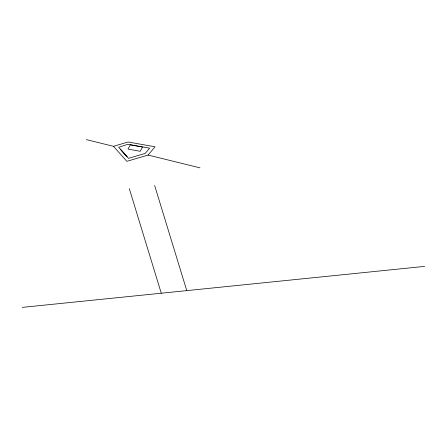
<?xml version="1.0" encoding="UTF-8"?>
<svg xmlns="http://www.w3.org/2000/svg" width="447" height="447" viewBox="0 0 447 447"><rect width="100%" height="100%" fill="white"/><g stroke="black" fill="none" stroke-linecap="round" stroke-linejoin="round"><path stroke-width="0.67" d="M113.499 146.32L126.853 161.345L148.091 155.064L155.07 146.812L128.099 141.984L113.499 146.32L86.372 139.632M120.26 149.086L126.993 156.662M22.35 307.368L424.65 266.384M148.091 155.064L200.016 167.86M127.009 156.657L118.656 147.287L127.915 144.275L149.639 148.164L145.191 153.422L128.496 158.361L121.215 150.153M154.645 185.511L186.768 290.617M129.295 188.6L161.266 293.215M130.312 144.839L127.998 149.08L140.235 151.304L142.548 147.069L130.312 144.839"/></g></svg>
